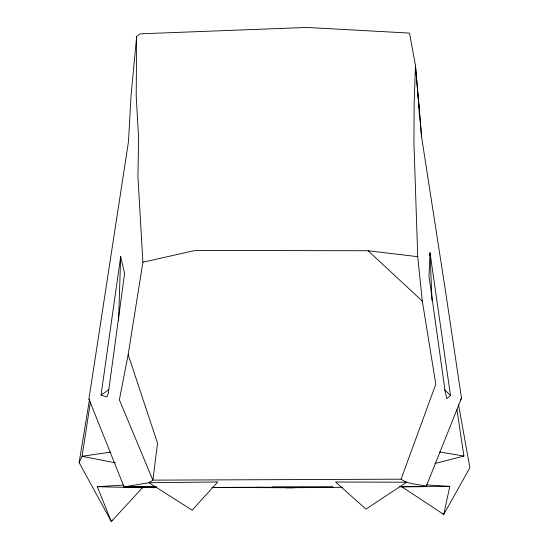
<?xml version="1.0" encoding="UTF-8"?>
<svg xmlns="http://www.w3.org/2000/svg" width="549" height="549" viewBox="0 0 549 549"><rect width="100%" height="100%" fill="white"/><g stroke="black" fill="none" stroke-linecap="round" stroke-linejoin="round"><path stroke-width="0.82" d="M136.626 36.502L136.2 95.821L138.623 138.41L137.909 176.51L142.891 262.216L128.164 354.585L119.366 399.871L152.883 480.135L401.072 479.181C408.435 484.643 417.892 483.895 426.264 486.352L461.496 398.149L445.472 290.908L421.57 136.811L415.449 65.427L409.479 33.098L306.809 27.45L140.043 33.839L136.626 36.502L130.971 96.754L128.493 141.567L88.931 399.02L124.053 486.881L156.41 487.148M118.577 320.561L120.663 256.603L124.602 273.519L108.318 393.407L106.774 397.037L101.057 394.999L120.663 256.603M90.393 402.143L82.096 456.281L79.125 462.574L111.344 521.55L142.431 487.738L151.627 486.654M79.125 462.574L89.514 399.5M429.544 255.258L430.025 252.746L450.482 395.479L446.838 398.691L445.115 391.238L429.002 276.277L430.025 252.746L432.008 300.509M426.134 484.891L449.823 486.366L443.736 514.461L402.06 486.915L399.555 486.654M401.072 479.181L435.81 384.176L422.318 301.12L417.72 256.678L413.932 142.939L414.152 104.001L415.449 65.427L419.134 108.112M112.085 520.013L111.344 521.55L97.242 486.689L123.436 485.09M460.343 400.447L461.496 398.149M101.057 394.999L108.771 389.763M434.952 463.486L463.905 456.041L456.898 409.465M142.891 262.216L195.259 250.433L368.084 250.749L417.72 256.678M110.788 452.081L82.096 456.281L115.365 462.814M293.88 487.78L212.408 487.409M300.68 487.361L302.375 487.258M129.18 486.695L124.053 486.881L149.005 482.722L217.74 481.988L192.116 510.172L149.005 482.722L152.883 480.135L157.549 443.16L128.164 354.585M342.569 487.313L286.207 487.78M399.789 486.654L426.264 486.352L424.569 486.174M402.06 486.915L449.823 486.366M211.797 487.416L333.03 487.059L272.222 487.011M156.602 486.908L124.053 486.881L155.792 487.073M256.342 487.238L275.118 487.581M97.242 486.689L142.431 487.738M439.612 451.992L463.905 456.041M442.467 513.322L443.736 514.461L469.875 467.734L458.545 404.716M368.084 250.749L422.318 301.12M444.429 389.564L450.482 395.479M88.931 399.02L89.762 400.516M417.988 94.25L421.57 136.811M419.168 109.759L419.258 114.7M406.61 482.214L365.963 509.129L335.583 482.029L406.61 482.214"/></g></svg>
